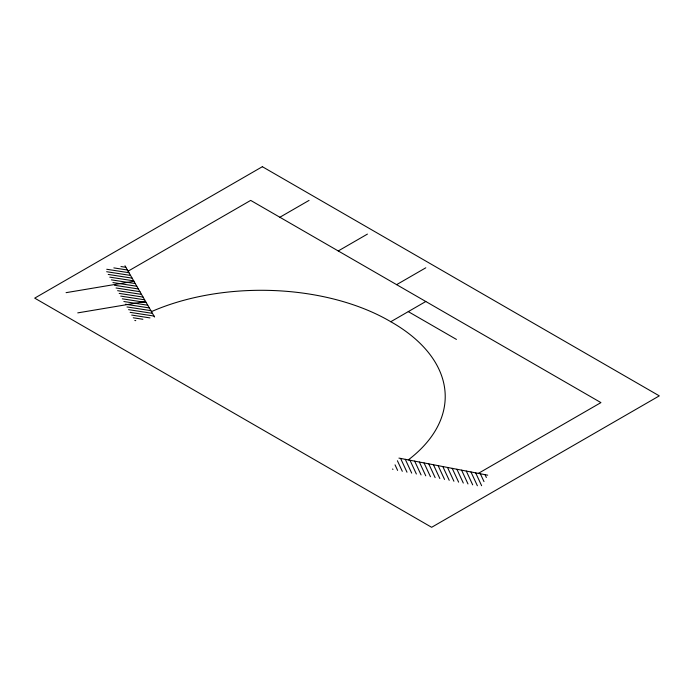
<?xml version="1.0" encoding="UTF-8"?>
<svg xmlns="http://www.w3.org/2000/svg" width="694" height="694" viewBox="0 0 694 694"><rect width="100%" height="100%" fill="white"/><g stroke="black" fill="none" stroke-linecap="round" stroke-linejoin="round"><path stroke-width="1.04" d="M128.095 271.172L250.681 200.401L600.926 402.607L478.339 473.386M279.873 217.248L309.056 200.401M338.247 250.95L367.43 234.095M396.621 284.653L425.804 267.797M151.448 311.615A181.507 104.794 0 0 1 390.783 321.721L425.804 301.5M66.077 292.66L133.933 281.278M77.754 312.881L145.61 301.5M120.956 266.539L125.857 267.294M113.851 267.901L127.427 270.001M106.746 269.272L128.989 272.716M106.668 271.727L130.55 275.423M108.229 274.434L132.12 278.129M109.791 277.149L133.682 280.844M111.361 279.856L135.243 283.551M112.922 282.562L136.805 286.258M114.484 285.269L138.375 288.964M116.045 287.984L139.936 291.68M117.616 290.691L141.498 294.386M119.177 293.397L143.068 297.093M120.739 296.112L144.63 299.808M122.309 298.819L146.191 302.515M123.87 301.526L147.761 305.221M125.432 304.232L149.323 307.928M127.002 306.948L150.884 310.643M128.564 309.654L152.454 313.35M130.125 312.361L154.016 316.056M131.687 315.076L149.991 317.904M133.257 317.783L142.886 319.275M134.818 320.489L135.772 320.637M398.929 458.101L487.709 475.182M408.289 311.615L456.452 339.418M124.972 265.759L154.571 317.019M485.054 474.67L486.373 477.507M480.361 473.768L484.004 481.61M475.668 472.866L481.627 485.713M470.974 471.963L477.377 485.757M466.281 471.061L472.683 484.854M461.597 470.159L467.99 483.952M456.904 469.257L463.306 483.05M452.21 468.355L458.613 482.148M447.517 467.452L453.919 481.246M442.824 466.55L449.226 480.335M438.131 465.639L444.533 479.433M433.438 464.737L439.84 478.53M428.745 463.835L435.147 477.628M424.051 462.933L430.454 476.726M419.358 462.031L425.76 475.824M414.674 461.128L421.067 474.922M409.981 460.226L416.374 474.019M405.287 459.324L411.689 473.117M400.594 458.422L406.996 472.215M397.402 460.747L402.303 471.304M395.025 464.85L397.61 470.402M392.657 468.953L392.917 469.5M390.783 321.721A181.507 104.794 0 0 1 408.289 459.905M262.358 166.699L34.7 298.134L431.642 527.301L659.3 395.866L262.358 166.699"/></g></svg>
